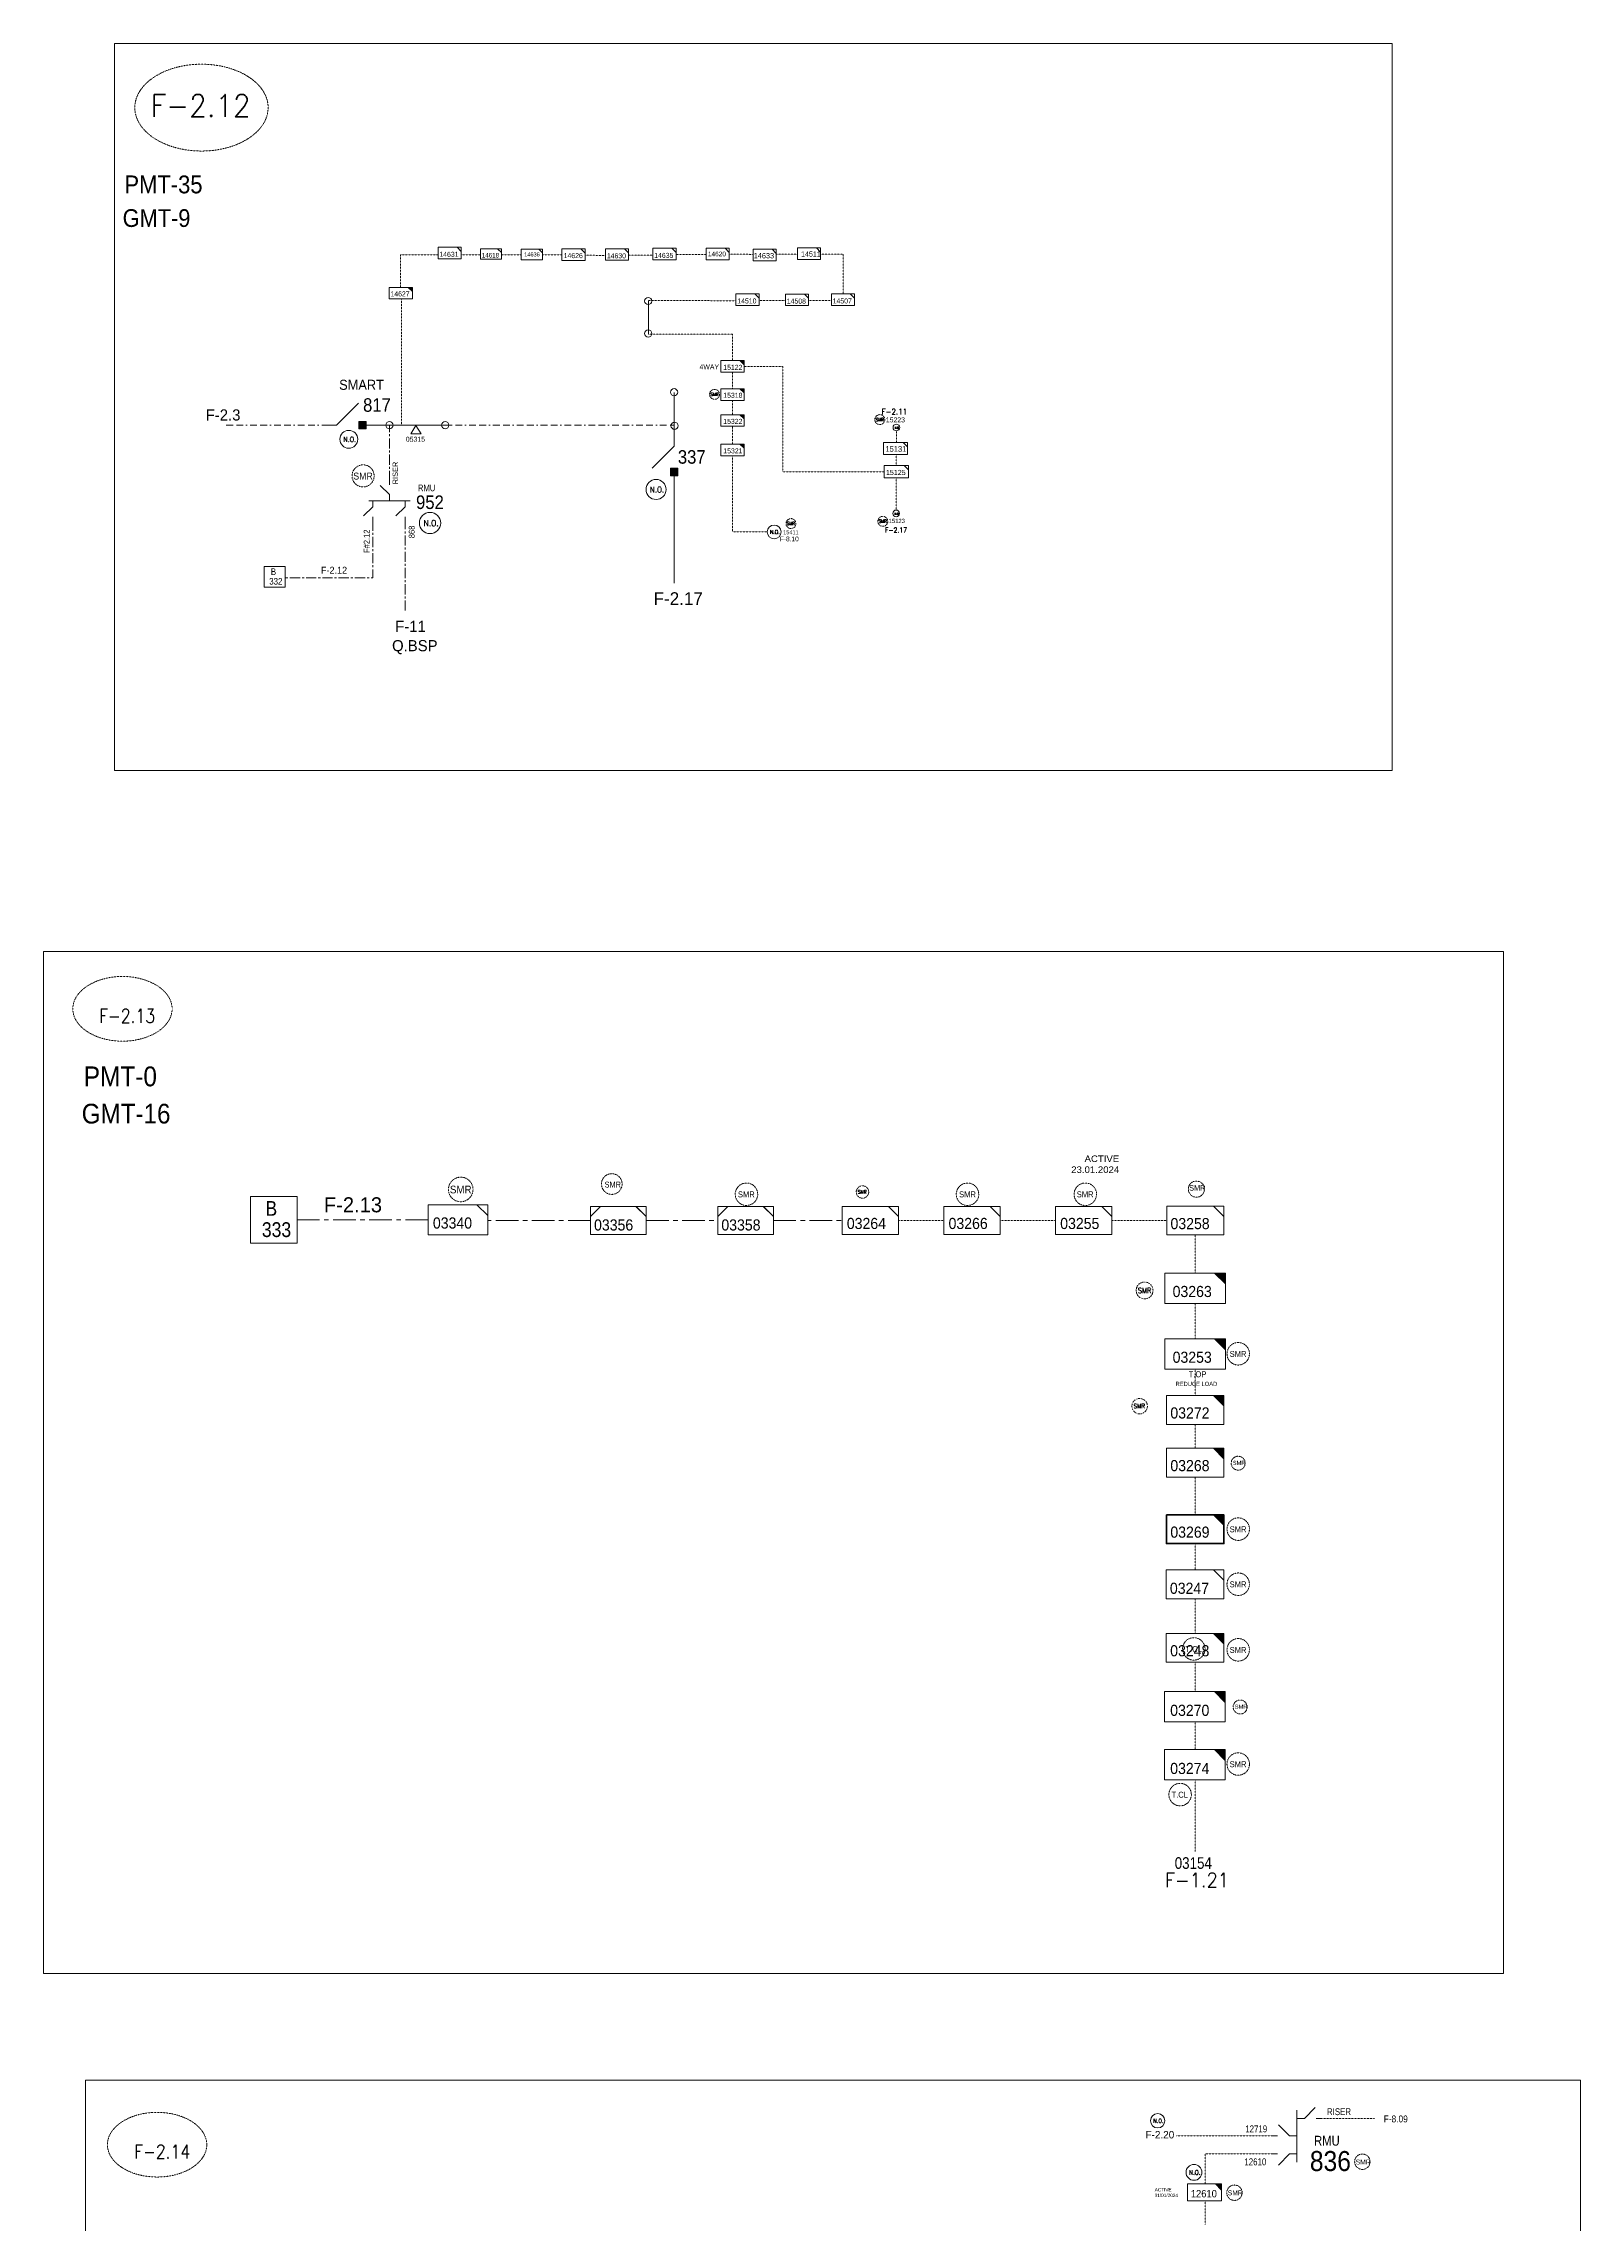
# Model space of a CAD drawing. Header units: metres. Extents: x 65984 to 144644, y -19036 to 23726.
# Drawn here: x 113743 to 114764, y 6545 to 7994 of the extents above; entities that cross this region are included whole.
import ezdxf
from ezdxf.enums import TextEntityAlignment as Align

# ---------------------------------------------------------------- set-up
doc = ezdxf.new("R2010")
doc.units = ezdxf.units.M
doc.header["$MEASUREMENT"] = 0
for name, pattern in [('( Border )', [1.75, 0.5, -0.25, 0.5, -0.25, 0, -0.25]), ('( Center )', [2, 1.25, -0.25, 0.25, -0.25]), ('DGN Style 3', [0.013877, 0, -0.013877]), ('DGN Style 4', [1.6, 0.8, -0.4, 0, -0.4])]:
    doc.linetypes.add(name, pattern=pattern)
doc.layers.get('0').update_dxf_attribs({"color": 95, "lineweight": 40})
for name, color, linetype, lineweight in [('ABS', 7, 'Continuous', 40), ('ABS NUMBER', 112, 'Continuous', 30), ('d_eos', 111, 'Continuous', 40), ('d_eos no', 121, 'Continuous', 40), ('d_oh branch', 94, 'Continuous', 40), ('d_switch', 95, 'Continuous', 40), ('d_tf', 1, 'Continuous', 40), ('d_tf no', 6, 'Continuous', 40), ('d_ug cable', 95, 'Continuous', 40), ('d_unit sub', 7, 'Continuous', 40), ('FDR  1  16', 234, 'Continuous', 40), ('fedr no', 95, 'Continuous', 40), ('GRID STATION 01', 7, 'Continuous', 40), ('Level 37', 7, 'Continuous', 0), ('O H MAIN FEEDER', 4, 'Continuous', 100), ('SW N O', 114, 'Continuous', 30)]:
    doc.layers.add(name, color=color, linetype=linetype, lineweight=lineweight)
doc.styles.add('NASKHF', font='naskhf.shx', dxfattribs={"height": 8})
doc.styles.get("Standard").update_dxf_attribs({"font": 'txt.shx'})
doc.styles.add('Style-Arial', font='arial.ttf')
doc.styles.add('Style-ENGINEERING', font='ENGINEERING.shx')
doc.styles.add('Style-msdefault', font='msdefault.shx')
doc.styles.add('Style-simplex', font='simplex.shx')
doc.styles.add('Style-STANDARD', font='STANDARD.shx')

# ---------------------------------------------------------------- blocks, each defined once
blk = doc.blocks.new('TF_8')
at = {"color": 0, "linetype": 'ByBlock', "lineweight": -2}
blk.add_line((6.3, 4.95), (9.9, 1.35), dxfattribs=at)
blk.add_3dface([(-10.1, 4.95), (9.9, 4.95), (9.9, -5.05), (-10.1, -5.05)], dxfattribs=at)
blk = doc.blocks.new('exist.us-1000kva')
at = {"color": 0, "linetype": 'ByBlock', "lineweight": -2, "flags": 128}
blk.add_lwpolyline([(40, 12.9), (32.8, 20), (40, 20)], close=True, dxfattribs=at)
at = {"color": 0, "linetype": 'ByBlock', "lineweight": -2, "extrusion": (0, 0, -1)}
blk.add_solid([(-40, 12.9), (-32.8, 20), (-40, 20)], dxfattribs=at)
at = {"color": 0, "linetype": 'ByBlock', "lineweight": -2, "xscale": 2, "yscale": 2}
blk.add_blockref('TF_8', (20.2, 10.1), dxfattribs=at)
blk = doc.blocks.new('*U2780')
at = {"layer": 'd_unit sub', "color": 2, "linetype": 'Continuous', "lineweight": 13, "flags": 128}
for points in [[(-9.48, 1.38), (-6.07, 4.73), (-9.48, 4.73)], [(9.49, 1.32), (6.02, 4.73), (9.5, 4.73)]]:
    blk.add_lwpolyline(points, close=True, dxfattribs=at)
at = {"layer": 'd_unit sub', "color": 2, "linetype": 'Continuous', "lineweight": 13, "xscale": 0.94866334575076, "yscale": 0.94866334575076, "zscale": 0.4380515265747434, "rotation": 359.9999999999999}
blk.add_blockref('TF_8', (0.1, 0.04), dxfattribs=at)
blk = doc.blocks.new('*U2657')
at = {"layer": 'd_unit sub', "color": 2, "linetype": 'Continuous', "lineweight": 13, "flags": 128}
for points in [[(-9.48, 1.38), (-6.07, 4.73), (-9.48, 4.73)], [(9.49, 1.32), (6.02, 4.73), (9.5, 4.73)]]:
    blk.add_lwpolyline(points, close=True, dxfattribs=at)
at = {"layer": 'd_unit sub', "color": 2, "linetype": 'Continuous', "lineweight": 13, "xscale": 0.9486633457507602, "yscale": 0.9486633457507602, "zscale": 0.4380515265747435, "rotation": 359.9999999999999}
blk.add_blockref('TF_8', (0.1, 0.04), dxfattribs=at)
blk = doc.blocks.new('*U3794')
at = {"layer": 'SW N O', "color": 80, "lineweight": 13}
blk.add_circle((0, 0), 16.8, dxfattribs=at)
at = {"layer": 'SW N O', "color": 80, "lineweight": 13, "style": 'Style-STANDARD'}
blk.add_text('N.O.', height=9.6, dxfattribs=at).set_placement((1.7, -0.2), align=Align.MIDDLE_CENTER)
blk = doc.blocks.new('ABS2_1_1')
at = {"color": 0, "linetype": 'ByBlock', "lineweight": -2, "ltscale": 500}
for q in [(-29900, 43500), (0, 0)]:
    blk.add_line((0, 13600), q, dxfattribs=at)
at = {"color": 0, "linetype": 'ByBlock', "lineweight": -2, "ltscale": 500, "flags": 128}
for points in [[(5000, 43600), (-5000, 43600), (-5000, 53600), (5000, 53600)], [(3791, 49653), (3791, 49653), (3791, 49653)]]:
    blk.add_lwpolyline(points, close=True, dxfattribs=at)
at = {"color": 0, "linetype": 'ByBlock', "lineweight": -2, "ltscale": 500}
for points in [[(5000, 43600), (-5000, 43600), (5000, 53600), (-5000, 53600)], [(3791, 49653), (3791, 49653), (3791, 49653)]]:
    blk.add_solid(points, dxfattribs=at)
blk = doc.blocks.new('TRA1_1616')
at = {"layer": 'd_tf', "color": 9, "linetype": 'Continuous', "lineweight": 13, "ltscale": 0.000279369, "extrusion": (0, 0, -1), "flags": 128}
blk.add_lwpolyline([(-10.1, -17), (-0.1, 0), (9.9, -17)], close=True, dxfattribs=at)
blk = doc.blocks.new('TRA1_1615')
at = {"layer": 'd_tf', "color": 9, "linetype": 'Continuous', "lineweight": 13, "ltscale": 0.000279369, "xscale": 1.000046566207833, "yscale": 1.000046566207833, "zscale": 1.000046566207833, "rotation": 180}
blk.add_blockref('TRA1_1616', (0, 0), dxfattribs=at)
blk = doc.blocks.new('*U4272')
at = {"layer": 'd_unit sub', "color": 9, "linetype": 'Continuous', "lineweight": 13, "flags": 128}
blk.add_lwpolyline([(20, 10), (20, 2.8), (12.8, 10)], close=True, dxfattribs=at)
at = {"layer": 'd_unit sub', "color": 9, "linetype": 'Continuous', "lineweight": 13, "xscale": 2, "yscale": 2, "rotation": 359.9999999999999}
blk.add_blockref('TF_8', (0.2, 0.1), dxfattribs=at)
blk = doc.blocks.new('*U893')
at = {"layer": 'SW N O', "color": 3, "lineweight": 13}
blk.add_circle((0, 0), 16.8, dxfattribs=at)
at = {"layer": 'SW N O', "color": 3, "lineweight": 13, "style": 'Style-STANDARD'}
blk.add_text('N.O.', height=9.6, dxfattribs=at).set_placement((1.7, -0.2), align=Align.MIDDLE_CENTER)
blk = doc.blocks.new('*U4273')
at = {"layer": 'd_unit sub', "color": 9, "linetype": 'Continuous', "lineweight": 13, "flags": 128}
blk.add_lwpolyline([(20, 10), (20, 2.8), (12.8, 10)], close=True, dxfattribs=at)
at = {"layer": 'd_unit sub', "color": 9, "linetype": 'Continuous', "lineweight": 13, "xscale": 2, "yscale": 2, "zscale": 0.8794343237034219, "rotation": 359.9999999999999}
blk.add_blockref('TF_8', (0.2, 0.1), dxfattribs=at)
blk = doc.blocks.new('*U4281')
at = {"layer": 'SW N O', "color": 3, "lineweight": 13, "ltscale": 0.488306}
blk.add_circle((0, 0), 16.8, dxfattribs=at)
at = {"layer": 'SW N O', "color": 3, "lineweight": 13, "style": 'Style-STANDARD'}
blk.add_text('N.O.', height=9.6, dxfattribs=at).set_placement((1.7, -0.2), align=Align.MIDDLE_CENTER)
blk = doc.blocks.new('*U3382')
at = {"layer": 'SW N O', "color": 3, "lineweight": 13}
blk.add_circle((0, 0), 16.8, dxfattribs=at)
at = {"layer": 'SW N O', "color": 3, "lineweight": 13, "insert": (2, -2), "char_height": 9.6, "attachment_point": 5, "line_spacing_factor": 0.6, "style": 'Style-STANDARD'}
blk.add_mtext('N.O', dxfattribs=at)

msp = doc.modelspace()

# ---------------------------------------------------------------- linework, layer by layer
at = {"layer": 'd_eos', "color": 2, "linetype": 'Continuous', "lineweight": 13, "ltscale": 0.563017}
for p, q in [((113972.5, 7694), (113966.3, 7700)), ((113972.5, 7700.5), (113972.5, 7703)), ((113961.4, 7685.8), (113955.2, 7679.8)), ((113958.7, 7689.9), (113986.2, 7689.9)), ((113961.4, 7689.9), (113961.4, 7685.8)), ((113972.5, 7689.9), (113972.5, 7694)), ((113982.8, 7685.8), (113976.6, 7679.8)), ((113982.8, 7689.9), (113982.8, 7685.8)), ((113961.4, 7679.2), (113961.4, 7676.7)), ((113982.8, 7679.2), (113982.8, 7676.7))]:
    msp.add_line(p, q, dxfattribs=at)
at = {"layer": 'd_eos', "color": 2, "linetype": 'Continuous', "lineweight": 13, "ltscale": 0.731598}
for p, q in [((114580.5, 6615), (114587.7, 6622.4)), ((114570.5, 6603.4), (114563.3, 6610.9)), ((114575.5, 6620.5), (114575.5, 6586)), ((114575.5, 6615), (114580.5, 6615)), ((114588.4, 6615), (114591.4, 6615)), ((114562.6, 6603.4), (114559.6, 6603.4)), ((114575.5, 6603.4), (114570.5, 6603.4)), ((114562.6, 6591.5), (114559.6, 6591.5)), ((114570.5, 6591.5), (114563.3, 6584.1)), ((114575.5, 6591.5), (114570.5, 6591.5))]:
    msp.add_line(p, q, dxfattribs=at)
at = {"layer": 'd_oh branch', "color": 9, "linetype": 'Continuous', "lineweight": 13}
msp.add_line((114144.5, 7822.9), (114144.5, 7800.5), dxfattribs=at)
at = {"layer": 'd_ug cable', "color": 7, "linetype": 'DGN Style 3', "lineweight": 13}
for p, q in [((114162.9, 7853.4), (114183, 7853.5)), ((114198.4, 7853.7), (114214.1, 7853.6)), ((114229.5, 7853.7), (114243.7, 7853.7)), ((114259.1, 7853.7), (114274, 7853.7)), ((114274, 7827.3), (114274, 7853.7)), ((113979.8, 7831.7), (113979.8, 7853.2)), ((114131.8, 7853), (114147.1, 7853)), ((113980.4, 7740.1), (113980.4, 7824)), ((114144.7, 7822.9), (114202.7, 7822.8)), ((114218.1, 7822.9), (114235.6, 7822.9)), ((114251.1, 7822.9), (114266, 7822.9))]:
    msp.add_line(p, q, dxfattribs=at)
at = {"layer": 'd_ug cable', "color": 9, "linetype": 'DGN Style 3', "lineweight": 13}
for p, q in [((114116, 7852.9), (114102.4, 7853)), ((114200.3, 7800.5), (114144.5, 7800.5)), ((114200.4, 7783), (114200.4, 7800.5)), ((114200.4, 7764.3), (114200.4, 7775.3)), ((114233.6, 7779), (114208.1, 7779)), ((114233.8, 7779), (114233.8, 7709.1)), ((114200.4, 7747.1), (114200.4, 7756.6)), ((114200.4, 7727.4), (114200.4, 7739.4)), ((114309.3, 7735.8), (114309.3, 7728.7)), ((114200.4, 7669.2), (114200.4, 7719.8)), ((114301.1, 7709.1), (114233.8, 7709.1)), ((114200.4, 7669.2), (114223.4, 7669.2))]:
    msp.add_line(p, q, dxfattribs=at)
at = {"layer": 'd_ug cable', "color": 134, "linetype": 'DGN Style 3', "lineweight": 13}
for p, q in [((114310.8, 7211.7), (114341.1, 7211.7)), ((114378.3, 7211.7), (114415.1, 7211.7)), ((114507.9, 7202.2), (114507.9, 7176.8)), ((114507.9, 7156.6), (114507.9, 7133.1)), ((114507.9, 7112.9), (114507.9, 7095.3)), ((114507.9, 7060.3), (114507.9, 7076.2)), ((114507.9, 7016.1), (114507.9, 7041.2)), ((114507.8, 6937.3), (114507.8, 6960.3)), ((114507.8, 6878.6), (114507.8, 6860.2))]:
    msp.add_line(p, q, dxfattribs=at)
at = {"layer": 'd_ug cable', "color": 20, "linetype": 'DGN Style 3', "lineweight": 13}
msp.add_line((114507.8, 6840), (114507.8, 6792.5), dxfattribs=at)
at = {"layer": 'd_ug cable', "color": 9, "linetype": 'DGN Style 3', "lineweight": 13, "flags": 128}
for points in [[(113979.8, 7853.2), (114004.7, 7853.2), (114004.7, 7853.2)], [(114020.1, 7853.2), (114032.9, 7853.2), (114032.9, 7853.2)], [(114047, 7853.2), (114059.8, 7853.2), (114059.8, 7853.2)], [(114074.2, 7853.2), (114087.1, 7853.2), (114087.1, 7853.2)], [(114309.2, 7713.5), (114309.2, 7720.7)], [(114309.2, 7684), (114309.2, 7705.2)]]:
    msp.add_lwpolyline(points, dxfattribs=at)
at = {"layer": 'd_ug cable', "color": 9, "linetype": '( Border )', "lineweight": 13, "ltscale": 9, "flags": 128}
for points in [[(113864, 7740.1), (113930.6, 7740.1)], [(114009.5, 7740.1), (114161.6, 7740.1)]]:
    msp.add_lwpolyline(points, dxfattribs=at)
at = {"layer": 'd_ug cable', "color": 134, "linetype": 'DGN Style 3', "lineweight": 13, "flags": 128}
for points in [[(114488.9, 7211.7), (114452.6, 7211.7)], [(114507.8, 6979.5), (114507.8, 6997)], [(114507.8, 6918.2), (114507.8, 6898.7)]]:
    msp.add_lwpolyline(points, dxfattribs=at)
at = {"layer": 'd_ug cable', "color": 20, "linetype": 'DGN Style 3', "lineweight": 13, "flags": 128}
msp.add_lwpolyline([(114627, 6615), (114591.6, 6615)], dxfattribs=at)
at = {"layer": 'd_ug cable', "color": 4, "linetype": 'DGN Style 3', "lineweight": 13, "flags": 128}
msp.add_lwpolyline([(114559.4, 6603.4), (114495.5, 6603.4)], dxfattribs=at)
at = {"layer": 'd_ug cable', "color": 3, "linetype": 'DGN Style 3', "lineweight": 13, "flags": 128}
for points in [[(114514.5, 6571.5), (114514.5, 6591.5), (114559.6, 6591.5)], [(114514.5, 6544.6), (114514.5, 6560.2)]]:
    msp.add_lwpolyline(points, dxfattribs=at)
at = {"layer": 'd_ug cable', "color": 1, "linetype": 'DGN Style 3', "lineweight": 13}
for centre, radius in [((114188.5, 7760.6), 3.31), ((114298.3, 7743.8), 3.31), ((114239.3, 7674.7), 3.31), ((114300.3, 7676.2), 3.31), ((114120.2, 7235.9), 6.88)]:
    msp.add_circle(centre, radius, dxfattribs=at)
at = {"layer": 'd_ug cable', "color": 2, "linetype": 'DGN Style 3', "lineweight": 13}
for centre, radius in [((113954.9, 7706.4), 7.34), ((114019.8, 7232.3), 8.16), ((114209.7, 7229.1), 7.47), ((114286.8, 7230.6), 4.14), ((114356.6, 7229.1), 7.47), ((114434.9, 7229.1), 7.47), ((114508.7, 7232.5), 5.37), ((114536.5, 7123.1), 7.47), ((114536.5, 7123.1), 7.47), ((114536.5, 7050.4), 4.64), ((114536.5, 7006.6), 7.47), ((114536.5, 6970), 7.47), ((114507, 6927), 7.47), ((114536.5, 6926.4), 7.47), ((114537.8, 6888.4), 4.64), ((114536.5, 6850.5), 7.47), ((114497.9, 6830.2), 7.47), ((114619, 6586.3), 5.12), ((114534, 6565.7), 5.12)]:
    msp.add_circle(centre, radius, dxfattribs=at)
at = {"layer": 'd_ug cable', "color": 2, "linetype": 'DGN Style 4', "lineweight": 13}
for centre, radius in [((114474.3, 7165.2), 5.59), ((114471, 7088.3), 5.15)]:
    msp.add_circle(centre, radius, dxfattribs=at)
at = {"layer": 'FDR  1  16', "color": 9, "linetype": '( Center )', "lineweight": 13, "ltscale": 5.4}
msp.add_line((113972.5, 7703), (113972.5, 7740.1), dxfattribs=at)
at = {"layer": 'FDR  1  16', "color": 134, "linetype": '( Center )', "lineweight": 13, "ltscale": 12}
for p, q in [((113998, 7212.1), (113911, 7212.1)), ((114143, 7211.7), (114190.6, 7211.7)), ((114227.6, 7211.7), (114273.3, 7211.7))]:
    msp.add_line(p, q, dxfattribs=at)
at = {"layer": 'FDR  1  16', "color": 9, "linetype": '( Center )', "lineweight": 13, "ltscale": 5.4, "flags": 128}
msp.add_lwpolyline([(113961.4, 7676.7), (113961.4, 7638.7), (113903.1, 7638.7)], dxfattribs=at)
at = {"layer": 'FDR  1  16', "color": 11, "linetype": '( Center )', "lineweight": 13, "ltscale": 5.4, "flags": 128}
msp.add_lwpolyline([(113982.8, 7616.9), (113982.8, 7676.7)], dxfattribs=at)
at = {"layer": 'FDR  1  16', "color": 134, "linetype": '( Center )', "lineweight": 13, "ltscale": 12, "flags": 128}
msp.add_lwpolyline([(114106.1, 7211.7), (114037.7, 7211.7)], dxfattribs=at)
at = {"layer": 'fedr no', "color": 82, "linetype": 'DGN Style 3', "lineweight": 13, "true_color": 0x1dc70e}
for centre, major_axis in [((113847.5, 7951.1), (44.3, 0)), ((113795, 7352.3), (33, 0)), ((113818, 6597.6), (33, 0))]:
    msp.add_ellipse(centre, major_axis=major_axis, ratio=0.651175, dxfattribs=at)
at = {"layer": 'GRID STATION 01', "color": 9, "lineweight": 13, "ltscale": 0.379284, "flags": 128}
msp.add_lwpolyline([(113889.1, 7632.4), (113889.1, 7646.3), (113903.1, 7646.3), (113903.1, 7632.4)], close=True, dxfattribs=at)
at = {"layer": 'GRID STATION 01', "color": 134, "lineweight": 13, "ltscale": 0.379284, "flags": 128}
msp.add_lwpolyline([(113880.1, 7196.6), (113880.1, 7227.6), (113911, 7227.6), (113911, 7196.6)], close=True, dxfattribs=at)
at = {"layer": 'O H MAIN FEEDER', "color": 9, "lineweight": 13, "ltscale": 27}
for p, q in [((114161.6, 7761.8), (114161.6, 7732.3)), ((114009.5, 7740.1), (113956.8, 7740.1))]:
    msp.add_line(p, q, dxfattribs=at)
at = {"layer": 'O H MAIN FEEDER', "color": 171, "lineweight": 13, "ltscale": 27}
msp.add_line((114161.6, 7708.2), (114161.6, 7635.2), dxfattribs=at)
at = {"layer": 'O H MAIN FEEDER', "color": 140, "linetype": 'Continuous', "lineweight": 13, "flags": 128}
for points in [[(113789.8, 7993.6), (114638.9, 7993.6), (114638.9, 7510.6), (113789.8, 7510.6)], [(113742.6, 7390.5), (114712.8, 7390.5), (114712.8, 6711.3), (113742.6, 6711.3)], [(113770.5, 6640.4), (114763.9, 6640.4), (114763.9, 6021.9), (113770.5, 6021.9)]]:
    msp.add_lwpolyline(points, close=True, dxfattribs=at)
at = {"layer": 'O H MAIN FEEDER', "color": 9, "lineweight": 13, "ltscale": 0.439475}
for centre in [(114144.4, 7822.6), (114144.4, 7801), (114161.6, 7762), (113972.4, 7740.1), (114009.5, 7740.1), (114161.9, 7739.7)]:
    msp.add_circle(centre, 2.39, dxfattribs=at)

# ---------------------------------------------------------------- block references
at = {"layer": 'ABS', "color": 2, "linetype": 'Continuous', "lineweight": 13, "ltscale": 0.731595, "xscale": 0.0004901690232360529, "yscale": 0.0004901690232360529, "zscale": 0.0003246055713830133, "rotation": 269.9999999999997}
msp.add_blockref('ABS2_1_1', (113930.6, 7740.1), dxfattribs=at)
at = {"layer": 'ABS', "color": 7, "linetype": 'Continuous', "lineweight": 13, "ltscale": 0.731595, "xscale": 0.0004901690232360529, "yscale": -0.0004901690232360532, "zscale": 0.0003246055713830133}
msp.add_blockref('ABS2_1_1', (114161.6, 7732.8), dxfattribs=at)
at = {"layer": 'd_tf', "color": 9, "linetype": 'Continuous', "lineweight": 13, "ltscale": 0.000279369, "extrusion": (0, 0, -1), "xscale": 0.333, "yscale": 0.333, "zscale": 0.333, "rotation": 180}
msp.add_blockref('TRA1_1615', (-113990.1, 7739.9), dxfattribs=at)
at = {"layer": 'd_tf no', "color": 2, "linetype": 'Continuous', "lineweight": 40, "xscale": 0.9541390782986842, "yscale": 0.9541390782986842, "zscale": 0.8535245333131425}
msp.add_blockref('exist.us-1000kva', (114488.8, 6997), dxfattribs=at)
at = {"layer": 'd_unit sub', "color": 9, "linetype": 'Continuous', "lineweight": 13}
for name, p, xscale, yscale, zscale in [('*U4272', (114012.4, 7854.5), 0.3840860399909141, 0.3840860399909141, 0.3840860399909141), ('*U4272', (114039.9, 7853.8), 0.3456774359918227, 0.3456774359918227, 0.3456774359918227), ('*U4273', (114067.1, 7853.6), 0.3537611439618523, 0.3537611439618523, 0.3537611439618523), ('*U4272', (114123.7, 7853.5), 0.3840860399909141, 0.3840860399909141, 0.3840860399909141), ('*U4272', (114155.2, 7853.8), 0.3840860399909141, 0.3840860399909141, 0.3840860399909141), ('*U4272', (114190.6, 7853.8), 0.3840860399909141, 0.3840860399909141, 0.3840860399909141), ('*U4272', (114221.8, 7853.2), 0.3840860399909141, 0.3840860399909141, 0.3840860399909141), ('*U4272', (114251.3, 7854), 0.3840860399909141, 0.3840860399909141, 0.3840860399909141), ('*U4272', (114210.4, 7823.5), 0.3840860399909141, 0.3840860399909141, 0.3840860399909141), ('*U4272', (114243.3, 7823.4), 0.3840860399909141, 0.3840860399909141, 0.3840860399909141), ('*U4272', (114273.8, 7823.5), 0.3840860399909141, 0.3840860399909141, 0.3840860399909141)]:
    msp.add_blockref(name, p, dxfattribs=dict(at, xscale=xscale, yscale=yscale, zscale=zscale))
at = {"layer": 'd_unit sub', "color": 9, "linetype": 'Continuous', "lineweight": 13, "rotation": 359.9999999999999}
for name, p, xscale, yscale, zscale in [('TF_8', (114094.8, 7853.4), 0.7681720799818282, 0.7681720799818282, 0.3840860399909141), ('exist.us-1000kva', (114192.7, 7775.3), 0.3840860399909141, 0.3840860399909141, 0.3840860399909141), ('exist.us-1000kva', (114192.7, 7739.4), 0.3840860399909141, 0.3840860399909141, 0.3840860399909141), ('exist.us-1000kva', (114192.7, 7719.8), 0.3840860399909141, 0.3840860399909141, 0.3840860399909141), ('TF_8', (114308.9, 7724.7), 0.7974236719244747, 0.7974236719244747, 0.3579932884903496), ('TF_8', (114309.3, 7709.3), 0.8078336532262507, 0.8078336532262507, 0.3977703205448329)]:
    msp.add_blockref(name, p, dxfattribs=dict(at, xscale=xscale, yscale=yscale, zscale=zscale))
at = {"layer": 'd_unit sub', "color": 4, "linetype": 'Continuous', "lineweight": 13, "xscale": 0.3840860399909141, "yscale": 0.3840860399909141, "zscale": 0.3840860399909141, "rotation": 359.9999999999999}
msp.add_blockref('exist.us-1000kva', (113972.3, 7824), dxfattribs=at)
at = {"layer": 'd_unit sub', "color": 2, "linetype": 'Continuous', "lineweight": 13, "rotation": 359.9999999999999}
for name, p, xscale, yscale, zscale in [('exist.us-1000kva', (114192.7, 7756.6), 0.3840860399909141, 0.3840860399909141, 0.3840860399909141), ('TF_8', (114018.1, 7212.2), 1.981484699309426, 1.981484699309426, 0.8535245333131425), ('TF_8', (114292.2, 7211.8), 1.871842048859204, 1.871842048859204, 0.8535245333131425), ('TF_8', (114359.8, 7211.8), 1.871842048859204, 1.871842048859204, 0.8535245333131425), ('TF_8', (114434, 7211.8), 1.871842048859204, 1.871842048859204, 0.8535245333131425), ('TF_8', (114508.1, 7211.8), 1.893484301261606, 1.893484301261606, 0.8535245333131425), ('TF_8', (114508, 6970), 1.916981833461178, 1.916981833461178, 0.8535245333131425)]:
    msp.add_blockref(name, p, dxfattribs=dict(at, xscale=xscale, yscale=yscale, zscale=zscale))
at = {"layer": 'd_unit sub', "color": 2, "linetype": 'Continuous', "lineweight": 13}
for name, p, xscale, yscale, zscale in [('*U2780', (114124.5, 7211.7), 1.948456931510107, 1.948456931510107, 1.948456931510107), ('*U2657', (114209.1, 7211.7), 1.948456931510107, 1.948456931510107, 1.948456931510107), ('exist.us-1000kva', (114487.7, 7156.6), 1.008227125155587, 1.008227125155587, 0.8535245333131425), ('exist.us-1000kva', (114487.7, 7112.9), 1.008227125155587, 1.008227125155587, 0.8535245333131425), ('exist.us-1000kva', (114488.8, 7076.2), 0.9541390782986842, 0.9541390782986842, 0.8535245333131425), ('exist.us-1000kva', (114488.8, 7041.2), 0.9541390782986842, 0.9541390782986842, 0.8535245333131425), ('exist.us-1000kva', (114488.7, 6918.2), 0.9541390782986842, 0.9541390782986842, 0.8535245333131425), ('exist.us-1000kva', (114487.6, 6878.6), 1.008227125155587, 1.008227125155587, 0.8535245333131425), ('exist.us-1000kva', (114487.6, 6840), 1.008227125155587, 1.008227125155587, 0.8535245333131425)]:
    msp.add_blockref(name, p, dxfattribs=dict(at, xscale=xscale, yscale=yscale, zscale=zscale))
at = {"layer": 'd_unit sub', "color": 131, "linetype": 'Continuous', "lineweight": 13, "xscale": 0.5680205769198965, "yscale": 0.5680205769198965, "zscale": 0.5680205769198965, "rotation": 359.9999999999999}
msp.add_blockref('exist.us-1000kva', (114502.7, 6560.2), dxfattribs=at)
at = {"layer": 'SW N O', "color": 3, "lineweight": 13}
for name, p, xscale, yscale, zscale in [('*U3382', (114309.3, 7738.6), 0.1316506743905508, 0.1316506743905508, 0.1316506743905508), ('*U893', (113945.4, 7730.7), 0.3537724448830913, 0.3537724448830913, 0.3537724448830913), ('*U893', (114149.6, 7697.4), 0.3963262033851827, 0.3963262033851827, 0.3963262033851827), ('*U4281', (113999.4, 7675.1), 0.4210395997701367, 0.4210395997701367, 0.4210395997701367), ('*U3382', (114309.2, 7681.5), 0.1316506743905508, 0.1316506743905508, 0.1316506743905508), ('*U893', (114228.1, 7669.2), 0.2714764389976108, 0.2714764389976108, 0.2714764389976108)]:
    msp.add_blockref(name, p, dxfattribs=dict(at, xscale=xscale, yscale=yscale, zscale=zscale))
at = {"layer": 'SW N O', "color": 80, "lineweight": 13}
for p, xscale, yscale, zscale in [((114483, 6613.5), 0.2824197437403357, 0.2824197437403357, 0.2824197437403357), ((114507.1, 6579.2), 0.3137997152670397, 0.3137997152670397, 0.3137997152670397)]:
    msp.add_blockref('*U3794', p, dxfattribs=dict(at, xscale=xscale, yscale=yscale, zscale=zscale))

# ---------------------------------------------------------------- texts
at = {"color": 4, "insert": (114457.4, 7243.2), "char_height": 4.354, "attachment_point": 9}
msp.add_mtext('\\FENGINEERING;\\H1x;\\W1.09375;ACTIVE\\P23.01.2024', dxfattribs=at)
at = {"layer": 'ABS NUMBER', "color": 2, "lineweight": 13, "style": 'Style-Arial', "width": 0.88}
msp.add_text('817', height=9, dxfattribs=at).set_placement((113954.9, 7758), align=Align.TOP_LEFT)
at = {"layer": 'ABS NUMBER', "color": 7, "lineweight": 13, "style": 'Style-Arial', "width": 0.88}
msp.add_text('337', height=9, dxfattribs=at).set_placement((114164.1, 7723.5), align=Align.TOP_LEFT)
at = {"layer": 'd_eos no', "color": 7, "linetype": 'Continuous', "lineweight": 13, "ltscale": 0.9, "style": 'Style-Arial', "width": 0.88}
msp.add_text('PMT-35', height=11.87, dxfattribs=at).set_placement((113796.3, 7906), align=Align.TOP_LEFT)
at = {"layer": 'd_eos no', "color": 2, "linetype": 'Continuous', "lineweight": 13, "ltscale": 0.9, "style": 'Style-Arial', "width": 0.88}
msp.add_text('952', height=9, dxfattribs=at).set_placement((113990.1, 7693.4), align=Align.TOP_LEFT)
at = {"layer": 'd_eos no', "color": 7, "linetype": 'Continuous', "lineweight": 13, "style": 'Style-Arial', "width": 0.88}
msp.add_text('PMT-0', height=13.18, dxfattribs=at).set_placement((113769.3, 7314), align=Align.TOP_LEFT)
at = {"layer": 'd_eos no', "color": 2, "linetype": 'Continuous', "lineweight": 13, "style": 'Style-Arial', "width": 0.88}
msp.add_text('836', height=13.31, dxfattribs=at).set_placement((114584.1, 6593.4), align=Align.TOP_LEFT)
at = {"layer": 'd_eos no', "color": 7, "linetype": 'Continuous', "lineweight": 13, "ltscale": 0.9, "insert": (113795.1, 7883.6), "char_height": 11.779, "attachment_point": 1, "style": 'NASKHF'}
msp.add_mtext('\\fArial|b0|i0|c178178|p39;\\H1x;\\W0.88;GMT-9\\P', dxfattribs=at)
at = {"layer": 'd_eos no', "color": 7, "linetype": 'Continuous', "lineweight": 13, "insert": (113767.9, 7289.2), "char_height": 13.088, "attachment_point": 1, "style": 'NASKHF'}
msp.add_mtext('\\fArial|b0|i0|c178178|p39;\\H1x;\\W0.88;GMT-16\\P', dxfattribs=at)
at = {"layer": 'd_switch', "color": 7, "linetype": 'Continuous', "lineweight": 13, "ltscale": 0.9, "style": 'Style-ENGINEERING', "width": 0.857143}
for s, height, p in [('RISER', 3.58, (113974.5, 7700.8)), ('F#2.12', 4.01, (113955.3, 7655.2)), ('868', 4.01, (113985.2, 7665))]:
    msp.add_text(s, height=height, rotation=90, dxfattribs=at).set_placement(p, align=Align.TOP_LEFT)
at = {"layer": 'd_switch', "color": 7, "linetype": 'Continuous', "lineweight": 13, "style": 'Style-ENGINEERING', "width": 0.857143}
msp.add_text('RISER', height=4.57, dxfattribs=at).set_placement((114611.5, 6621.8), align=Align.TOP_RIGHT)
for s, p in [('12719', (114541.2, 6610.4)), ('12610', (114540.6, 6588.5))]:
    msp.add_text(s, height=4.57, dxfattribs=at).set_placement(p, align=Align.TOP_LEFT)
at = {"layer": 'd_switch', "color": 51, "linetype": 'Continuous', "lineweight": 13, "style": 'Style-msdefault', "width": 0.9}
msp.add_text('F-8.09', height=4.6, dxfattribs=at).set_placement((114649.2, 6617), align=Align.TOP_RIGHT)
at = {"layer": 'd_tf no', "color": 9, "linetype": 'Continuous', "lineweight": 13, "style": 'Style-msdefault', "width": 0.945946}
for s, height, p in [('14631', 3.33, (114005.6, 7855.3)), ('14618', 3, (114033.8, 7854.5)), ('14636', 2.7, (114062, 7854.9)), ('14626', 3.33, (114088.2, 7854.4)), ('14630', 3.33, (114116.9, 7854.3)), ('14635', 3.33, (114148.4, 7854.6)), ('14510', 3.33, (114203.6, 7824.3)), ('14508', 3.33, (114236.5, 7824.2)), ('14507', 3.33, (114267, 7824.3))]:
    msp.add_text(s, height=height, dxfattribs=at).set_placement(p, align=Align.TOP_LEFT)
at = {"layer": 'd_tf no', "color": 7, "linetype": 'Continuous', "lineweight": 13, "style": 'Style-msdefault', "width": 0.945946}
for s, height, p in [('14620', 3.12, (114184.1, 7855.4)), ('14633', 3.55, (114214.5, 7854.5)), ('14511', 3.41, (114246, 7855.5))]:
    msp.add_text(s, height=height, dxfattribs=at).set_placement(p, align=Align.TOP_LEFT)
at = {"layer": 'd_tf no', "color": 4, "linetype": 'Continuous', "lineweight": 13, "style": 'Style-msdefault', "width": 0.945946}
msp.add_text('14627', height=3.33, dxfattribs=at).set_placement((113973.1, 7829), align=Align.TOP_LEFT)
at = {"layer": 'd_tf no', "color": 9, "linetype": 'DGN Style 3', "lineweight": 13, "style": 'Style-msdefault', "width": 0.945946}
for s, height, p in [('4WAY', 3.33, (114178.5, 7780.5)), ('15122', 3.33, (114194.3, 7780.2)), ('15322', 3.33, (114194.3, 7744.3)), ('15321', 3.33, (114194.3, 7724.7)), ('15131', 3.8, (114302.1, 7726.2))]:
    msp.add_text(s, height=height, dxfattribs=at).set_placement(p, align=Align.TOP_LEFT)
at = {"layer": 'd_tf no', "color": 2, "linetype": 'DGN Style 3', "lineweight": 13, "style": 'Style-msdefault', "width": 0.945946}
for s, height, p in [('15318', 3.33, (114194.3, 7761.6)), ('15223', 3.33, (114302.3, 7745.3)), ('15123', 2.79, (114304.3, 7677.9))]:
    msp.add_text(s, height=height, dxfattribs=at).set_placement(p, align=Align.TOP_LEFT)
at = {"layer": 'd_tf no', "color": 9, "linetype": 'Continuous', "lineweight": 13, "style": 'Style-msdefault', "width": 0.945946}
msp.add_text('05315', height=3.33, dxfattribs=at).set_placement((113983.3, 7729.1))
at = {"layer": 'd_tf no', "color": 1, "linetype": 'Continuous', "lineweight": 40, "style": 'Style-msdefault', "width": 0.945946}
for s, height, p in [('SMR', 4.61, (113948.4, 7708.6)), ('SMR', 5.12, (114012.6, 7234.8)), ('SMR', 3.98, (114204, 7231)), ('SMR', 3.98, (114351, 7231)), ('SMR', 3.98, (114429.2, 7231)), ('SMR', 3.98, (114530.8, 7125)), ('REDUCE LOAD', 2.788, (114494.9, 7104.5)), ('T.OP', 3.98, (114503.6, 7111.5)), ('SMR', 3.98, (114530.8, 7008.5)), ('SMR', 3.98, (114530.8, 6971.9)), ('T.CL', 3.98, (114501.4, 6928.9)), ('SMR', 3.98, (114530.8, 6928.3)), ('SMR', 3.98, (114530.8, 6852.4)), ('T.CL', 3.98, (114492.2, 6832.1)), ('SMR', 3.24, (114614.6, 6587.7)), ('SMR', 3.24, (114529.6, 6567.2))]:
    msp.add_text(s, height=height, dxfattribs=at).set_placement(p, align=Align.TOP_LEFT)
at = {"layer": 'd_tf no', "color": 55, "linetype": 'DGN Style 3', "lineweight": 13, "style": 'Style-msdefault', "width": 0.945946}
msp.add_text('F-8.10', height=3.16, dxfattribs=at).set_placement((114231.9, 7666.1), align=Align.TOP_LEFT)
at = {"layer": 'd_tf no', "color": 2, "linetype": 'Continuous', "lineweight": 13, "style": 'Style-msdefault', "width": 0.945946}
for s, height, p in [('15411', 2.69, (114234.1, 7670.3)), ('03356', 7.4, (114108.4, 7212.4)), ('03358', 7.4, (114193, 7212.4)), ('03264', 7.4, (114276.4, 7213.4)), ('03266', 7.4, (114344, 7213.4)), ('03258', 7.4, (114491.5, 7213.3)), ('03263', 7.4, (114492.9, 7168.2)), ('03253', 7.4, (114492.9, 7124.5)), ('03272', 7.4, (114491.4, 7087.5)), ('03268', 7.4, (114491.4, 7052.5)), ('03247', 7.4, (114491.1, 6971)), ('03248', 7.4, (114491.3, 6929.5)), ('03270', 7.4, (114491.3, 6889.9))]:
    msp.add_text(s, height=height, dxfattribs=at).set_placement(p, align=Align.TOP_LEFT)
at = {"layer": 'd_tf no', "color": 121, "linetype": 'Continuous', "lineweight": 13, "style": 'Style-msdefault', "width": 0.945946}
for s, p in [('03340', (114001.3, 7213.7)), ('03255', (114418.2, 7213.4)), ('03274', (114491.3, 6851.3))]:
    msp.add_text(s, height=7.4, dxfattribs=at).set_placement(p, align=Align.TOP_LEFT)
at = {"layer": 'd_tf no', "color": 1, "linetype": 'Continuous', "lineweight": 13, "ltscale": 0.9, "style": 'Style-simplex', "width": 0.909091}
for height, p in [(3.56, (114474.3, 7165.2)), (3, (114470.7, 7088.4))]:
    msp.add_text('SMR', height=height, dxfattribs=at).set_placement(p, align=Align.MIDDLE_CENTER)
at = {"layer": 'd_tf no', "color": 121, "linetype": 'Continuous', "lineweight": 40, "style": 'Style-msdefault', "width": 0.945946}
msp.add_text('03269', height=7.4, dxfattribs=at).set_placement((114491.4, 7008.3), align=Align.TOP_LEFT)
at = {"layer": 'd_tf no', "color": 2, "linetype": 'Continuous', "lineweight": 40, "insert": (113939, 7770.3), "char_height": 6.709, "attachment_point": 1, "style": 'NASKHF'}
msp.add_mtext('\\Fmsdefault;\\H1x;\\W0.947368;SMART', dxfattribs=at)
at = {"layer": 'd_tf no', "color": 9, "linetype": 'DGN Style 3', "lineweight": 13, "insert": (114302.4, 7710.4), "char_height": 3.42, "attachment_point": 1, "style": 'NASKHF'}
msp.add_mtext('\\Fmsdefault;\\H1x;\\W0.945946;15125\\P', dxfattribs=at)
at = {"layer": 'd_tf no', "color": 2, "lineweight": 13, "insert": (114115.4, 7237.5), "char_height": 3.954, "attachment_point": 1, "style": 'NASKHF'}
msp.add_mtext('\\Fmsdefault;\\H1x;\\W0.925;SMR\\P', dxfattribs=at)
at = {"layer": 'd_tf no', "color": 1, "linetype": 'Continuous', "lineweight": 40, "ltscale": 0.729, "insert": (114286.6, 7230.7), "char_height": 2.379, "attachment_point": 5, "line_spacing_factor": 1.2, "style": 'Style-STANDARD'}
msp.add_mtext('\\H1x;\\W0.909091;SMR\\P', dxfattribs=at)
at = {"layer": 'd_tf no', "color": 1, "linetype": 'Continuous', "lineweight": 40, "attachment_point": 1, "style": 'NASKHF'}
for insert, char_height in [((114503.9, 7235.2), 3.738), ((114532.9, 7052), 2.761), ((114534.2, 6890), 2.761)]:
    msp.add_mtext('\\Fmsdefault;\\H1x;\\W0.945946;SMR^I', dxfattribs=dict(at, insert=insert, char_height=char_height))
at = {"layer": 'd_tf no', "color": 131, "linetype": 'Continuous', "lineweight": 40, "insert": (114481, 6568.8), "char_height": 2.251, "attachment_point": 1, "style": 'NASKHF'}
msp.add_mtext('\\Fmsdefault;\\H1x;\\W0.945946;ACTIVE\\P31/01/2024', dxfattribs=at)
at = {"layer": 'd_tf no', "color": 131, "linetype": 'Continuous', "lineweight": 13, "insert": (114505, 6567.5), "char_height": 4.925, "attachment_point": 1, "style": 'NASKHF'}
msp.add_mtext('\\Fmsdefault;\\H1x;\\W0.945946;12610\\P', dxfattribs=at)
at = {"layer": 'fedr no', "color": 6, "linetype": 'Continuous', "lineweight": 13, "style": 'Style-STANDARD', "width": 0.909091}
for s, p in [('F-2.13', (113798.1, 7347.7)), ('F-2.14', (113821.4, 6593))]:
    msp.add_text(s, height=9.19, dxfattribs=at).set_placement(p, align=Align.MIDDLE_CENTER)
at = {"layer": 'fedr no', "color": 6, "linetype": 'Continuous', "lineweight": 13, "insert": (113846.9, 7952.4), "char_height": 14.93, "attachment_point": 5, "style": 'Style-STANDARD'}
msp.add_mtext('F-2.12', dxfattribs=at)
at = {"layer": 'fedr no', "color": 55, "linetype": 'Continuous', "lineweight": 40, "attachment_point": 5, "style": 'Style-STANDARD'}
for s, insert, char_height in [('F-2.11', (114308, 7749.1), 3.84), ('F-2.17', (114309.1, 7670.4), 3.29), ('F-1.21', (114509.1, 6773.4), 9.57)]:
    msp.add_mtext(s, dxfattribs=dict(at, insert=insert, char_height=char_height))
at = {"layer": 'GRID STATION 01', "color": 2, "linetype": 'Continuous', "lineweight": 13, "style": 'Style-msdefault'}
for s, height, p in [('F-2.3', 7.4, (113873.4, 7750.6)), ('F-2.17', 8.46, (114180.7, 7629.1)), ('F-11', 7.4, (113996.6, 7610.1)), ('Q.BSP', 7.4, (114004.4, 7597.3))]:
    msp.add_text(s, height=height, rotation=359.9993, dxfattribs=at).set_placement(p, align=Align.TOP_RIGHT)
at = {"layer": 'GRID STATION 01', "color": 9, "linetype": 'Continuous', "lineweight": 13, "style": 'Style-msdefault', "width": 0.888889}
for s, p in [('332', (113901.3, 7638.6)), ('B', (113897.1, 7645))]:
    msp.add_text(s, height=4.42, rotation=359.9993, dxfattribs=at).set_placement(p, align=Align.TOP_RIGHT)
at = {"layer": 'GRID STATION 01', "color": 7, "linetype": 'Continuous', "lineweight": 13, "style": 'Style-msdefault'}
msp.add_text('F-2.12', height=4.5, rotation=359.9993, dxfattribs=at).set_placement((113944.3, 7646), align=Align.TOP_RIGHT)
at = {"layer": 'GRID STATION 01', "color": 134, "linetype": 'Continuous', "lineweight": 13, "style": 'Style-msdefault', "width": 0.888889}
for s, p in [('B', (113897.8, 7224.6)), ('333', (113907.1, 7210.5))]:
    msp.add_text(s, height=9.82, rotation=359.9993, dxfattribs=at).set_placement(p, align=Align.TOP_RIGHT)
at = {"layer": 'GRID STATION 01', "color": 134, "linetype": 'Continuous', "lineweight": 13, "style": 'Style-msdefault'}
msp.add_text('F-2.13', height=10, rotation=359.9993, dxfattribs=at).set_placement((113967.5, 7227.1), align=Align.TOP_RIGHT)
at = {"layer": 'GRID STATION 01', "color": 2, "linetype": 'Continuous', "lineweight": 13, "style": 'Style-msdefault'}
msp.add_text('F-2.20', height=4.94, dxfattribs=at).set_placement((114494, 6606.7), align=Align.TOP_RIGHT)
at = {"layer": 'Level 37', "color": 2, "linetype": 'Continuous', "lineweight": 13, "ltscale": 0.311219, "style": 'Style-STANDARD', "width": 0.854701}
for p in [(114188.4, 7760.6), (114298.3, 7743.8), (114239.2, 7674.8), (114300.2, 7676.3)]:
    msp.add_text('SMR', height=2.17, dxfattribs=at).set_placement(p, align=Align.MIDDLE_CENTER)
at = {"layer": 'Level 37', "color": 2, "linetype": 'Continuous', "lineweight": 13, "ltscale": 0.9, "style": 'Style-msdefault', "width": 0.86}
msp.add_text('RMU', height=4.41, rotation=0.0004, dxfattribs=at).set_placement((114002.9, 7700.6), align=Align.TOP_RIGHT)
at = {"layer": 'Level 37', "color": 2, "linetype": 'Continuous', "lineweight": 13, "style": 'Style-msdefault', "width": 0.86}
msp.add_text('RMU', height=6.52, dxfattribs=at).set_placement((114586.9, 6603.5), align=Align.TOP_LEFT)
at = {"layer": 'Level 37', "color": 7, "linetype": 'Continuous', "lineweight": 13, "insert": (114494.3, 6788.6), "char_height": 7.727, "attachment_point": 1, "style": 'NASKHF'}
msp.add_mtext('\\Fmsdefault;\\H1x;\\W0.86;03154', dxfattribs=at)

doc.saveas('drawing.dxf')
